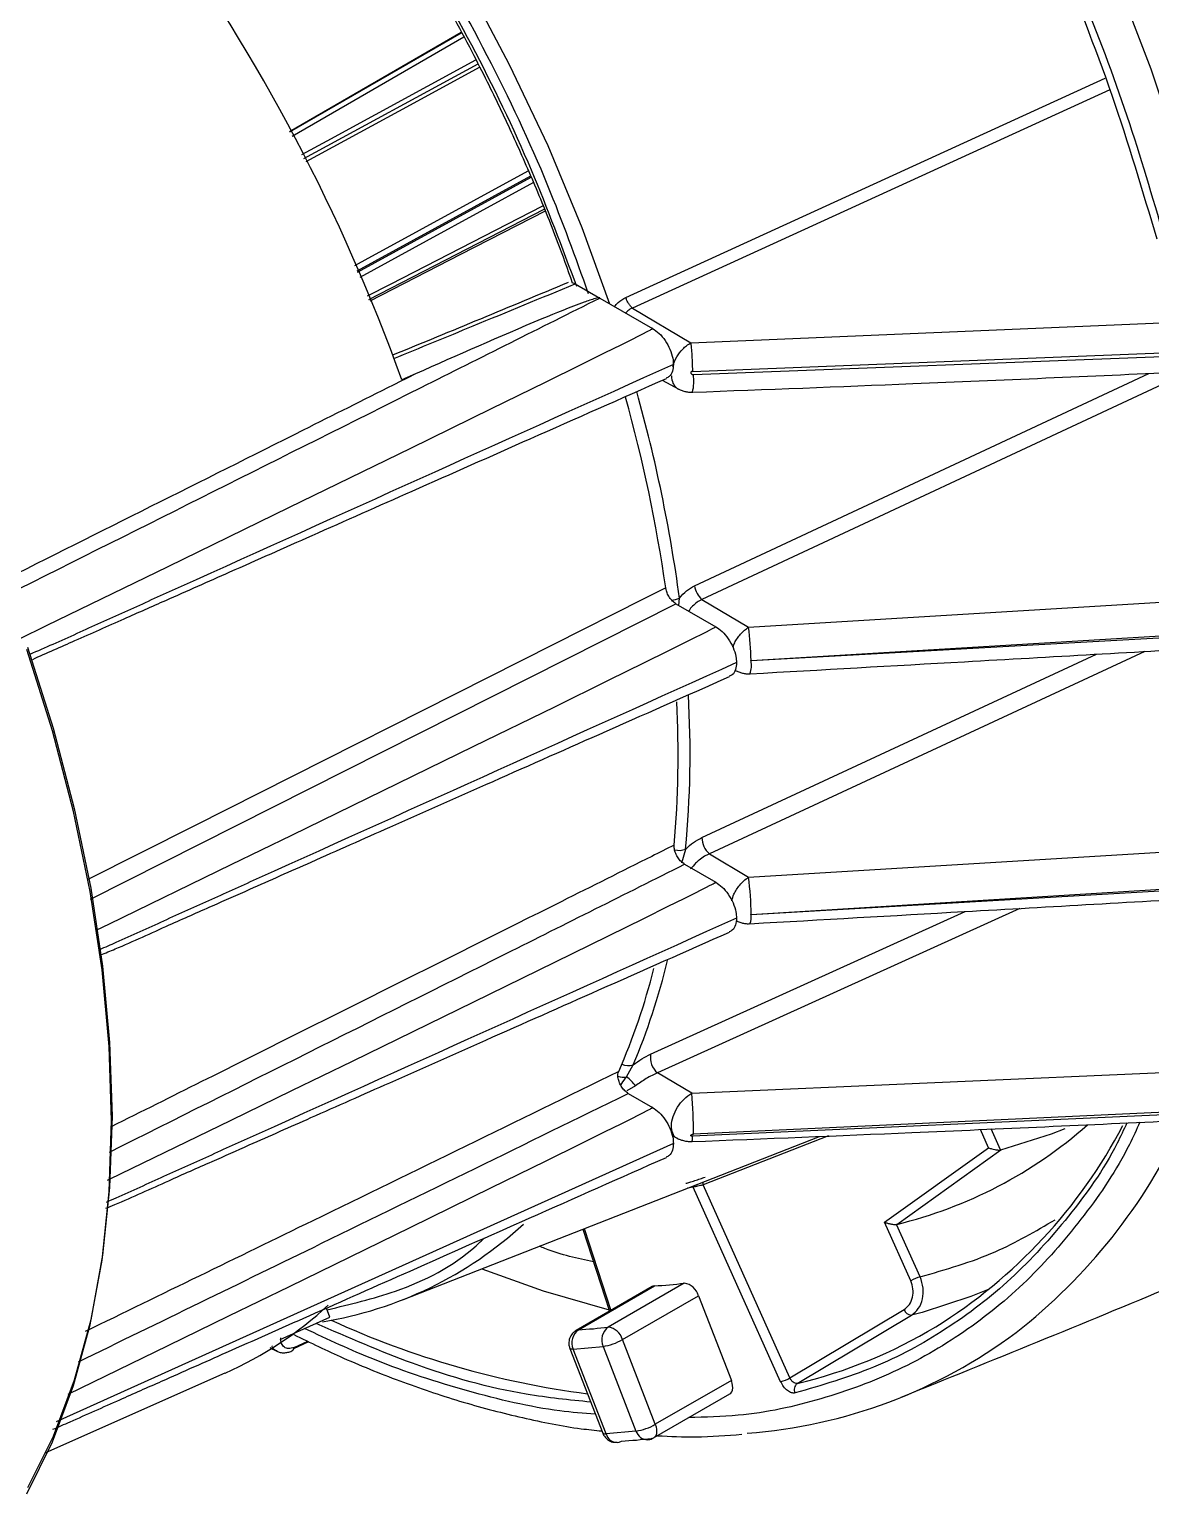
# Model space of a CAD drawing. Extents: x 6 to 134, y 3 to 97.
# Drawn here: x 12.103 to 14.396, y 4.582 to 7.578 of the extents above; entities that cross this region are included whole.
import ezdxf

# ---------------------------------------------------------------- set-up
doc = ezdxf.new("R2010")
doc.units = 0
doc.header["$MEASUREMENT"] = 0
doc.layers.add('OBJECT', color=7, linetype='CONTINUOUS')

msp = doc.modelspace()

# ---------------------------------------------------------------- linework, layer by layer
at = {"layer": 'OBJECT'}
for p, q in [((12.6347, 7.3687), (12.9859, 7.5717)), ((12.6353, 7.3675), (12.9865, 7.5706)), ((12.6642, 7.3131), (13.0203, 7.5071)), ((13.3227, 7.029), (14.303, 7.4776)), ((14.3124, 7.4535), (13.3363, 7.0074)), ((13.128, 7.2772), (12.7727, 7.0831)), ((12.7736, 7.081), (13.1289, 7.2751)), ((12.7971, 7.0251), (13.1558, 7.2097)), ((13.2191, 7.0569), (13.2131, 7.0592)), ((13.2191, 7.0569), (13.2693, 7.0279)), ((13.2693, 7.0279), (13.3775, 6.9655)), ((13.3363, 7.0074), (13.4555, 6.9362)), ((13.4555, 6.9362), (14.4498, 6.9784)), ((13.4555, 6.9362), (13.4556, 6.9361)), ((13.4589, 6.8779), (14.4538, 6.917)), ((13.4609, 6.8714), (14.4556, 6.9096)), ((12.8926, 6.8728), (12.8648, 6.8604)), ((13.3973, 6.8598), (13.4308, 6.8414)), ((13.4632, 6.4392), (14.3923, 6.8737)), ((14.4718, 6.8759), (13.4784, 6.4114)), ((13.4311, 6.3992), (13.4322, 6.4143)), ((13.4784, 6.4114), (13.5736, 6.3545)), ((13.5736, 6.3545), (14.5424, 6.4136)), ((12.2277, 5.7982), (13.4252, 6.4026)), ((13.4252, 6.4026), (13.5066, 6.3556)), ((13.5788, 6.2866), (14.5477, 6.3449)), ((14.5481, 6.34), (13.5789, 6.286)), ((13.4783, 5.9244), (14.2853, 6.2995)), ((14.3841, 6.3051), (13.4936, 5.891)), ((13.5461, 6.2669), (13.5482, 6.2657)), ((13.4374, 5.8724), (13.4451, 5.9007)), ((13.5736, 5.8433), (14.5428, 5.9022)), ((13.4936, 5.891), (13.5736, 5.8433)), ((13.4428, 5.8699), (13.5066, 5.833)), ((14.5477, 5.8222), (13.5788, 5.7664)), ((13.5789, 5.7669), (14.5481, 5.8266)), ((13.3733, 5.4813), (14.0168, 5.7731)), ((14.1283, 5.7795), (13.3875, 5.4432)), ((13.3242, 5.4348), (13.3376, 5.4595)), ((13.4575, 5.4014), (13.3875, 5.4432)), ((13.4575, 5.4014), (14.4514, 5.4455)), ((13.3423, 5.4165), (13.3245, 5.4064)), ((13.3277, 5.4009), (13.3775, 5.3722)), ((14.4556, 5.364), (13.4609, 5.3177)), ((14.4538, 5.3585), (13.4587, 5.3135)), ((12.8677, 4.9795), (13.7187, 5.3133)), ((13.4175, 5.315), (13.431, 5.3077)), ((13.7375, 5.3141), (13.4811, 5.2141)), ((14.0646, 5.2898), (14.0478, 5.3274)), ((14.0892, 5.2854), (14.0699, 5.3284)), ((13.42, 5.2987), (12.1575, 4.7293)), ((13.8518, 5.1376), (14.0646, 5.2898)), ((13.8767, 5.1332), (14.0895, 5.2854)), ((14.0895, 5.2854), (14.0892, 5.2854)), ((13.4594, 5.2116), (13.4606, 5.2093)), ((13.6583, 4.8194), (13.4811, 5.2141)), ((13.4606, 5.2093), (13.4491, 5.2076)), ((13.6393, 4.8115), (13.4606, 5.2093)), ((13.2346, 5.1234), (13.2895, 4.9558)), ((13.2374, 5.1245), (13.2922, 4.9574)), ((13.9055, 5.0179), (13.8518, 5.1376)), ((13.8767, 5.1332), (13.8764, 5.1332)), ((13.9245, 5.0259), (13.8764, 5.1332)), ((13.3767, 5.0062), (13.2211, 4.9164)), ((13.2259, 4.9177), (13.3814, 5.0075)), ((13.442, 5.013), (13.2864, 4.9232)), ((13.3157, 4.8975), (13.4713, 4.9873)), ((13.4713, 4.9873), (13.5385, 4.8141)), ((12.6158, 4.8976), (12.7174, 4.9434)), ((12.7174, 4.9434), (12.7102, 4.9619)), ((13.6583, 4.8194), (13.8918, 4.9591)), ((13.6732, 4.808), (13.9066, 4.9475)), ((13.9285, 4.9532), (13.9066, 4.9475)), ((12.6436, 4.8797), (12.674, 4.8934)), ((12.6441, 4.8816), (12.672, 4.8943)), ((13.2149, 4.8781), (13.2761, 4.8836)), ((13.2761, 4.8836), (13.3433, 4.7104)), ((13.3829, 4.7243), (13.3157, 4.8975)), ((13.2082, 4.8795), (13.2753, 4.7064)), ((13.2821, 4.705), (13.2149, 4.8781)), ((12.1366, 4.667), (12.5033, 4.8293)), ((13.5385, 4.8141), (13.3829, 4.7243)), ((13.3795, 4.6967), (13.5351, 4.7865)), ((13.2756, 4.7064), (13.2773, 4.7022)), ((13.3433, 4.7104), (13.2821, 4.705))]:
    msp.add_line(p, q, dxfattribs=at)
at = {"layer": 'OBJECT', "flags": 128}
for points in [[(12.6534, 9.8146), (12.7976, 9.7146), (12.9405, 9.6041), (13.0813, 9.4835), (13.2196, 9.3535), (13.3545, 9.2146), (13.4855, 9.0675), (13.612, 8.9128), (13.7334, 8.7514), (13.8491, 8.5839), (13.9587, 8.4111), (14.0615, 8.2338), (14.1571, 8.0528), (14.245, 7.8691), (14.3249, 7.6834), (14.3964, 7.4965), (14.4592, 7.3095), (14.5129, 7.1231)], [(11.9602, 8.8448), (12.0898, 8.7503), (12.2176, 8.6451), (12.3429, 8.5297), (12.4648, 8.4048), (12.5825, 8.2714), (12.6954, 8.1301), (12.8027, 7.982), (12.9037, 7.8279), (12.9978, 7.6688), (13.0843, 7.5058), (13.1629, 7.3398), (13.2328, 7.172), (13.2894, 7.0163)], [(12.9916, 7.5612), (12.7793, 7.4384), (12.6403, 7.358)], [(12.6599, 7.3212), (12.7119, 7.3495), (13.0161, 7.5152)], [(13.0239, 7.5), (12.858, 7.4096), (12.668, 7.3061)], [(12.7681, 7.0942), (12.7897, 7.106), (13.1231, 7.2882)], [(13.1338, 7.2641), (12.9141, 7.144), (12.7783, 7.0698)], [(12.7942, 7.0321), (12.8412, 7.0563), (13.153, 7.2167)], [(13.1574, 7.2058), (12.9846, 7.1168), (12.7988, 7.0212)], [(12.0822, 6.331), (12.1378, 6.358), (12.3864, 6.4788), (12.5106, 6.5393), (12.6347, 6.5998), (12.8828, 6.7209), (13.0481, 6.8018), (13.1582, 6.8559), (13.2316, 6.892), (13.2805, 6.9162), (13.313, 6.9324), (13.3347, 6.9432), (13.3491, 6.9505), (13.3587, 6.9553), (13.3651, 6.9586), (13.3693, 6.9608), (13.3721, 6.9623), (13.374, 6.9633), (13.3752, 6.964), (13.376, 6.9644), (13.3766, 6.9647), (13.3769, 6.965), (13.3772, 6.9651), (13.3773, 6.9652), (13.3774, 6.9653), (13.3775, 6.9653), (13.3775, 6.9654), (13.3775, 6.9654), (13.3775, 6.9654), (13.3776, 6.9654), (13.3776, 6.9654), (13.3775, 6.9654), (13.3775, 6.9655), (13.3775, 6.9655)], [(13.4043, 6.4349), (13.3584, 6.4117), (13.1748, 6.3191), (12.4406, 5.9486), (12.2206, 5.8376)], [(12.2391, 5.7347), (12.2669, 5.7482), (12.5154, 5.869), (12.6396, 5.9295), (12.7638, 5.99), (13.0119, 6.1111), (13.1771, 6.192), (13.2872, 6.246), (13.3606, 6.2822), (13.4095, 6.3064), (13.442, 6.3226), (13.4637, 6.3334), (13.4781, 6.3407), (13.4877, 6.3455), (13.4941, 6.3488), (13.4983, 6.351), (13.5012, 6.3525), (13.503, 6.3535), (13.5042, 6.3542), (13.5051, 6.3546), (13.5056, 6.3549), (13.506, 6.3551), (13.5062, 6.3553), (13.5063, 6.3554), (13.5064, 6.3555), (13.5065, 6.3555), (13.5065, 6.3555), (13.5065, 6.3556), (13.5066, 6.3556), (13.5066, 6.3556), (13.5066, 6.3556), (13.5066, 6.3556), (13.5066, 6.3556), (13.5066, 6.3556)], [(12.0976, 4.5824), (12.1499, 4.6883), (12.1931, 4.8037), (12.227, 4.9279), (12.2513, 5.0602), (12.266, 5.1997), (12.2709, 5.3457), (12.266, 5.4974), (12.2513, 5.6539), (12.227, 5.8142), (12.1931, 5.9775), (12.1499, 6.1428), (12.0976, 6.3092)], [(12.0992, 6.3138), (12.1513, 6.1481), (12.1943, 5.9835), (12.2281, 5.8209), (12.2523, 5.6612), (12.2669, 5.5054), (12.2718, 5.3543), (12.2669, 5.2089), (12.2523, 5.07), (12.2281, 4.9383), (12.1943, 4.8146), (12.1513, 4.6997), (12.0992, 4.5942)], [(12.2628, 5.2237), (12.2669, 5.2256), (12.5154, 5.3464), (12.6396, 5.4069), (12.7638, 5.4674), (13.0119, 5.5885), (13.1771, 5.6694), (13.2872, 5.7235), (13.3606, 5.7596), (13.4095, 5.7838), (13.442, 5.8), (13.4637, 5.8108), (13.4781, 5.8181), (13.4877, 5.8229), (13.4941, 5.8262), (13.4983, 5.8284), (13.5012, 5.8299), (13.503, 5.8309), (13.5042, 5.8316), (13.5051, 5.832), (13.5056, 5.8323), (13.506, 5.8326), (13.5062, 5.8327), (13.5063, 5.8328), (13.5064, 5.8329), (13.5065, 5.8329), (13.5065, 5.833), (13.5065, 5.833), (13.5066, 5.833), (13.5066, 5.833), (13.5066, 5.833), (13.5066, 5.833), (13.5066, 5.833), (13.5066, 5.833)], [(12.182, 4.7862), (12.3864, 4.8856), (12.5106, 4.946), (12.6347, 5.0065), (12.8828, 5.1276), (13.0481, 5.2085), (13.1582, 5.2626), (13.2316, 5.2988), (13.2805, 5.3229), (13.313, 5.3391), (13.3347, 5.3499), (13.3491, 5.3572), (13.3587, 5.3621), (13.3651, 5.3654), (13.3693, 5.3676), (13.3721, 5.369), (13.374, 5.37), (13.3752, 5.3707), (13.376, 5.3712), (13.3766, 5.3715), (13.3769, 5.3717), (13.3772, 5.3718), (13.3773, 5.3719), (13.3774, 5.372), (13.3775, 5.3721), (13.3775, 5.3721), (13.3775, 5.3721), (13.3775, 5.3722), (13.3776, 5.3722), (13.3776, 5.3722), (13.3775, 5.3722), (13.3775, 5.3722), (13.3775, 5.3722)], [(14.0895, 5.2854), (14.1935, 5.3182), (14.2213, 5.3293)], [(13.0282, 5.0425), (13.1536, 4.997), (13.2886, 4.9587)], [(13.3814, 5.0075), (13.378, 5.0068), (13.3767, 5.0062)], [(14.0658, 5.0008), (14.028, 4.9855), (13.9285, 4.9532)], [(13.2211, 4.9163), (13.2224, 4.917), (13.2259, 4.9177)], [(13.2149, 4.8781), (13.2117, 4.878), (13.2095, 4.8784), (13.2083, 4.8793), (13.2082, 4.8795)], [(13.5351, 4.7865), (13.5371, 4.788), (13.5392, 4.7909), (13.5406, 4.7945), (13.5413, 4.7988), (13.5411, 4.8037), (13.5402, 4.8088), (13.5385, 4.8141)], [(13.2753, 4.7064), (13.2755, 4.7061), (13.2767, 4.7053), (13.2789, 4.7049), (13.2821, 4.705)], [(13.3829, 4.7243), (13.3846, 4.719), (13.3856, 4.7139), (13.3857, 4.709), (13.3851, 4.7047), (13.3837, 4.7011), (13.3815, 4.6982), (13.3796, 4.6967)], [(13.3051, 4.6873), (13.3093, 4.688), (13.3136, 4.6898)], [(13.3755, 4.6954), (13.3711, 4.6935), (13.368, 4.6929)]]:
    msp.add_lwpolyline(points, dxfattribs=at)
at = {"layer": 'OBJECT'}
for centre, radius, start, end in [((9.2288, 5.5516), 3.8643, 19.7974, 35.8036), ((13.3611, 6.8583), 0.1006, 346.9434, 7.4828), ((10.3886, 6.0048), 3.0711, 7.6624, 15.7104), ((10.3573, 5.996), 3.0784, 8.1962, 15.622), ((13.4125, 6.4577), 0.0477, 274.5342, 294.3641), ((13.5075, 6.4452), 0.0447, 187.7082, 229.289), ((13.0609, 6.2807), 0.5179, 0.6569, 8.1951), ((13.5261, 6.2772), 0.0535, 340.4974, 9.4028), ((11.3226, 6.0921), 2.107, 355.0136, 2.9964), ((11.3105, 6.0967), 2.1435, 354.7534, 3.1911), ((13.4317, 5.9342), 0.036, 254.9715, 291.745), ((13.5219, 5.9242), 0.0436, 179.7205, 229.5398), ((13.058, 5.7694), 0.5208, 359.7272, 8.1512), ((13.5462, 5.7613), 0.033, 336.6609, 8.9176), ((12.1221, 5.9767), 1.321, 336.9514, 346.7015), ((12.1258, 5.9666), 1.2918, 336.2349, 346.0992), ((13.4137, 5.4746), 0.0409, 170.6282, 230.2112), ((13.3279, 5.4866), 0.0288, 242.4076, 289.6083), ((13.3184, 5.4766), 0.0422, 253.692, 277.9073), ((13.2763, 5.3693), 0.0812, 35.6028, 53.8201), ((12.7007, 5.3293), 0.7602, 359.1328, 5.4432), ((13.6588, 6.0265), 0.9195, 283.7029, 311.3754), ((13.3942, 5.8304), 1.0668, 301.8072, 332.3733), ((13.398, 5.837), 1.1739, 308.0178, 335.0355), ((13.5034, 5.2216), 0.0236, 184.8929, 198.7529), ((12.5747, 5.7196), 0.7958, 279.203, 312.6131), ((13.3167, 6.0723), 1.0668, 273.4767, 276.7423), ((13.4373, 4.9781), 0.0352, 15.1918, 82.4242), ((13.9474, 4.9447), 0.0843, 105.7229, 119.7678), ((12.1939, 5.5271), 0.7634, 293.9099, 312.9516), ((13.9077, 4.9641), 0.0166, 197.553, 266.2133), ((13.4831, 6.6076), 1.8364, 245.4481, 262.5229), ((13.2452, 4.8911), 0.0329, 125.947, 203.1429), ((13.1612, 5.9825), 1.0668, 273.4767, 276.7423), ((13.3054, 4.8971), 0.0322, 126.0936, 204.8036), ((13.2818, 4.8883), 0.0352, 15.1918, 82.4242), ((13.4916, 5.7542), 1.0512, 274.3398, 306.7761), ((13.4451, 5.7698), 0.9885, 283.3453, 301.1539), ((13.2587, 4.9968), 0.1145, 278.7779, 299.8905), ((12.6355, 4.8819), 0.00858, 298.2056, 358.0436), ((13.6164, 4.8926), 0.0843, 285.7229, 299.7678), ((13.6826, 4.7957), 0.0155, 127.3347, 207.8955), ((13.3051, 4.711), 0.0237, 194.7406, 270.1265), ((13.3259, 4.8236), 0.1145, 278.7779, 299.8905), ((13.3673, 4.718), 0.0251, 197.5404, 271.4649), ((13.2406, 5.855), 1.1674, 273.5848, 276.6342)]:
    msp.add_arc(centre, radius, start, end, dxfattribs=at)
for points, knots in [([(12.6179, 9.7429), (12.6816, 9.6992), (12.8099, 9.611), (13.0006, 9.4533), (13.1901, 9.2762), (13.3756, 9.0791), (13.5545, 8.8643), (13.7238, 8.635), (13.8811, 8.3942), (14.0245, 8.1449), (14.1519, 7.8915), (14.262, 7.6375), (14.3556, 7.3857), (14.4038, 7.2199), (14.4278, 7.1376)], [0, 0, 0, 0, 0.080321, 0.16194, 0.244772, 0.329378, 0.414487, 0.5, 0.585518, 0.670628, 0.755228, 0.838065, 0.919682, 1, 1, 1, 1]), ([(13.5435, 8.8496), (13.6073, 8.765), (13.7354, 8.5951), (13.9092, 8.3203), (14.0669, 8.0342), (14.2041, 7.7403), (14.321, 7.4437), (14.3793, 7.2471), (14.4084, 7.1492)], [0, 0, 0, 0, 0.165461, 0.332207, 0.5, 0.667784, 0.834534, 1, 1, 1, 1]), ([(12.695, 8.035), (12.7025, 8.0249), (12.7321, 7.9855), (12.7782, 7.9182), (12.8481, 7.812), (12.9251, 7.6852), (12.9922, 7.5628), (13.0461, 7.4567), (13.0895, 7.3659), (13.1375, 7.257), (13.1793, 7.1542), (13.2031, 7.0874), (13.2131, 7.0592)], [0, 0, 0, 0, 0.034247, 0.134113, 0.219858, 0.376698, 0.532054, 0.594066, 0.696975, 0.803439, 0.917276, 1, 1, 1, 1]), ([(12.7016, 8.036), (12.7026, 8.0348), (12.7616, 7.9599), (12.8661, 7.796), (13.0095, 7.5481), (13.1301, 7.2978), (13.192, 7.1315), (13.2217, 7.0519)], [0, 0, 0, 0, 0.004156, 0.259371, 0.51457, 0.767762, 1, 1, 1, 1]), ([(13.2466, 7.0365), (13.22, 7.1103), (13.1609, 7.2742), (13.0417, 7.5268), (12.8936, 7.7873), (12.7818, 7.9642), (12.7165, 8.0469), (12.7127, 8.0518)], [0, 0, 0, 0, 0.208789, 0.46337, 0.72235, 0.983587, 1, 1, 1, 1]), ([(13.2045, 7.0595), (13.0851, 7.0097), (12.9656, 6.96), (12.8452, 6.9108), (12.8451, 6.9107)], [0, 0, 0, 0, 0.998817, 1, 1, 1, 1]), ([(12.8479, 6.904), (12.9021, 6.9263), (13.0259, 6.9772), (13.1496, 7.0283), (13.2191, 7.0569)], [0, 0, 0, 0, 0.438, 1, 1, 1, 1]), ([(12.056, 6.4203), (12.3388, 6.5619), (12.7432, 6.7644), (13.1476, 6.967), (13.2693, 7.0279)], [0, 0, 0, 0, 0.699038, 1, 1, 1, 1]), ([(13.2693, 7.0279), (13.2692, 7.028), (13.2689, 7.0281), (13.2679, 7.0282), (13.2649, 7.028), (13.2543, 7.0253), (13.215, 7.0116), (13.0912, 6.9609), (12.9781, 6.9107), (12.8926, 6.8728)], [0, 0, 0, 0, 0.000975, 0.002308, 0.005826, 0.020094, 0.076658, 0.30233, 1, 1, 1, 1]), ([(13.2998, 7.0103), (13.302, 7.0132), (13.3084, 7.0215), (13.317, 7.0261), (13.3227, 7.029)], [0, 0, 0, 0, 0.347389, 1, 1, 1, 1]), ([(13.3363, 7.0074), (13.3349, 7.0086), (13.3321, 7.0111), (13.3282, 7.0165), (13.3248, 7.0226), (13.3234, 7.0269), (13.3227, 7.029)], [0, 0, 0, 0, 0.245158, 0.499985, 0.75482, 1, 1, 1, 1]), ([(13.3363, 7.0074), (13.3328, 7.0058), (13.3276, 7.0033), (13.3237, 6.9988), (13.3224, 6.9973)], [0, 0, 0, 0, 0.671208, 1, 1, 1, 1]), ([(13.3775, 6.9655), (13.3819, 6.9625), (13.3911, 6.9562), (13.4037, 6.9411), (13.4135, 6.9232), (13.4191, 6.906), (13.4197, 6.8961), (13.42, 6.892)], [0, 0, 0, 0, 0.19834, 0.412972, 0.627088, 0.843128, 1, 1, 1, 1]), ([(13.4186, 6.888), (13.421, 6.8946), (13.4258, 6.9074), (13.4369, 6.9216), (13.447, 6.9309), (13.4527, 6.9344), (13.4556, 6.9361)], [0, 0, 0, 0, 0.332359, 0.644412, 0.816928, 1, 1, 1, 1]), ([(13.4556, 6.9361), (13.456, 6.9317), (13.4568, 6.9233), (13.4578, 6.9065), (13.4585, 6.891), (13.4588, 6.8819), (13.4589, 6.8779)], [0, 0, 0, 0, 0.2951, 0.569758, 0.806962, 1, 1, 1, 1]), ([(13.42, 6.892), (13.0945, 6.7452), (12.7364, 6.5838), (12.346, 6.4075), (12.2482, 6.3636), (12.168, 6.3269), (12.1193, 6.3057), (12.1035, 6.2988)], [0, 0, 0, 0, 0.741941, 0.816136, 0.89033, 0.964524, 1, 1, 1, 1]), ([(13.42, 6.892), (13.4195, 6.8872), (13.4187, 6.8771), (13.4132, 6.8674), (13.4074, 6.8651), (13.4052, 6.8642)], [0, 0, 0, 0, 0.367746, 0.7657, 1, 1, 1, 1]), ([(12.8926, 6.8728), (12.8773, 6.8651), (12.8006, 6.8267), (12.516, 6.684), (12.2467, 6.5491), (12.0389, 6.4449)], [0, 0, 0, 0, 0.053919, 0.269597, 1, 1, 1, 1]), ([(12.1095, 6.2889), (12.1383, 6.3017), (12.2008, 6.3293), (12.2915, 6.3696), (12.3972, 6.4164), (12.5252, 6.4732), (12.6932, 6.5477), (12.898, 6.6385), (13.1396, 6.7456), (13.3129, 6.8224), (13.4056, 6.8635)], [0, 0, 0, 0, 0.066572, 0.144358, 0.20981, 0.311001, 0.440621, 0.598665, 0.785127, 1, 1, 1, 1]), ([(13.4158, 6.8689), (13.4165, 6.8634), (13.4175, 6.8548), (13.4224, 6.8477), (13.4256, 6.8447), (13.4275, 6.8433), (13.4285, 6.8427), (13.4289, 6.8425), (13.4291, 6.8424)], [0, 0, 0, 0, 0.464823, 0.730668, 0.871909, 0.944591, 0.981445, 1, 1, 1, 1]), ([(13.4589, 6.8779), (13.4583, 6.8778), (13.4575, 6.8777), (13.4566, 6.8772), (13.4561, 6.8768), (13.4557, 6.8761), (13.4555, 6.8754), (13.4555, 6.8747), (13.4558, 6.8738), (13.4566, 6.8728), (13.4579, 6.872), (13.4593, 6.8714), (13.4603, 6.8714), (13.4609, 6.8714)], [0, 0, 0, 0, 0.135755, 0.19461, 0.25085, 0.311579, 0.375121, 0.438063, 0.500884, 0.619797, 0.750916, 0.873674, 1, 1, 1, 1]), ([(13.4594, 6.8352), (13.6094, 6.8409), (13.941, 6.8536), (14.2723, 6.8683), (14.4537, 6.8764)], [0, 0, 0, 0, 0.452475, 1, 1, 1, 1]), ([(13.4289, 6.8425), (13.4312, 6.8413), (13.4356, 6.8391), (13.4432, 6.8369), (13.4512, 6.8353), (13.4566, 6.8352), (13.4594, 6.8352)], [0, 0, 0, 0, 0.247426, 0.487122, 0.732377, 1, 1, 1, 1]), ([(13.4252, 6.4026), (13.4228, 6.4043), (13.418, 6.4076), (13.4116, 6.4155), (13.4068, 6.4245), (13.4048, 6.4312), (13.4043, 6.4345), (13.4043, 6.4349)], [0, 0, 0, 0, 0.242889, 0.485801, 0.728123, 0.969552, 1, 1, 1, 1]), ([(13.4322, 6.4143), (13.4369, 6.4195), (13.4464, 6.43), (13.4576, 6.4362), (13.4632, 6.4392)], [0, 0, 0, 0, 0.500345, 1, 1, 1, 1]), ([(13.4784, 6.4114), (13.4749, 6.4096), (13.4681, 6.4063), (13.4592, 6.3981), (13.4536, 6.3916), (13.4516, 6.3877), (13.4514, 6.3874)], [0, 0, 0, 0, 0.332811, 0.655679, 0.978922, 1, 1, 1, 1]), ([(13.5066, 6.3556), (13.511, 6.3526), (13.5201, 6.3464), (13.5327, 6.3313), (13.5426, 6.3134), (13.5481, 6.2962), (13.5487, 6.2863), (13.549, 6.2821)], [0, 0, 0, 0, 0.19834, 0.412972, 0.627088, 0.843128, 1, 1, 1, 1]), ([(13.5418, 6.3135), (13.5429, 6.3167), (13.545, 6.3231), (13.5507, 6.3323), (13.5573, 6.341), (13.5651, 6.3489), (13.5707, 6.3526), (13.5736, 6.3545)], [0, 0, 0, 0, 0.186085, 0.375327, 0.574064, 0.78229, 1, 1, 1, 1]), ([(13.5765, 6.2594), (13.7227, 6.2676), (14.0458, 6.2858), (14.3689, 6.3042), (14.5457, 6.3143)], [0, 0, 0, 0, 0.452472, 1, 1, 1, 1]), ([(13.549, 6.2821), (13.2235, 6.1354), (12.8654, 5.974), (12.475, 5.7977), (12.3772, 5.7538), (12.3015, 5.7191), (12.2574, 5.6999), (12.2463, 5.695)], [0, 0, 0, 0, 0.749679, 0.824647, 0.899615, 0.974582, 1, 1, 1, 1]), ([(13.549, 6.2821), (13.5486, 6.2773), (13.5477, 6.2673), (13.5422, 6.2576), (13.5364, 6.2553), (13.5343, 6.2544)], [0, 0, 0, 0, 0.367746, 0.7656997, 1, 1, 1, 1]), ([(13.5484, 6.2656), (13.5508, 6.2645), (13.5553, 6.2623), (13.5629, 6.2603), (13.5704, 6.2591), (13.5747, 6.2595), (13.577, 6.2596)], [0, 0, 0, 0, 0.25514, 0.495451, 0.73852, 1, 1, 1, 1]), ([(13.5789, 6.286), (13.5788, 6.286), (13.5787, 6.286), (13.5786, 6.286), (13.5785, 6.2861), (13.5784, 6.2862), (13.5784, 6.2862), (13.5784, 6.2863), (13.5784, 6.2864), (13.5784, 6.2865), (13.5785, 6.2865), (13.5785, 6.2866), (13.5786, 6.2866), (13.5787, 6.2866), (13.5788, 6.2866)], [0, 0, 0, 0, 0.148715, 0.270423, 0.325985, 0.381078, 0.499318, 0.560288, 0.614892, 0.666468, 0.718939, 0.776042, 0.840716, 1, 1, 1, 1]), ([(12.2482, 5.6844), (12.2582, 5.6884), (12.3063, 5.7079), (12.3811, 5.7426), (12.4731, 5.783), (12.5699, 5.826), (12.6909, 5.8796), (12.852, 5.9511), (13.0483, 6.0381), (13.2797, 6.1407), (13.4458, 6.2143), (13.5346, 6.2537)], [0, 0, 0, 0, 0.022749, 0.108523, 0.177258, 0.23648, 0.334328, 0.459609, 0.612318, 0.792451, 1, 1, 1, 1]), ([(13.8857, 4.7797), (14.0719, 4.8551), (14.4597, 5.0122), (15.0444, 5.2655), (15.6407, 5.5364), (16.2186, 5.8113), (16.595, 6.0016), (16.776, 6.0931)], [0, 0, 0, 0, 0.1902423, 0.3962075, 0.6023972, 0.8087754, 1, 1, 1, 1]), ([(13.4216, 5.9089), (13.4063, 5.9013), (13.3296, 5.8629), (13.0073, 5.7016), (12.6389, 5.5173), (12.3318, 5.3637), (12.2703, 5.333)], [0, 0, 0, 0, 0.0399939, 0.1999693, 0.8398712, 1, 1, 1, 1]), ([(13.4428, 5.8699), (13.4404, 5.8715), (13.4356, 5.8748), (13.4292, 5.8828), (13.4244, 5.8918), (13.4216, 5.901), (13.4216, 5.9064), (13.4216, 5.9089)], [0, 0, 0, 0, 0.203185, 0.40639, 0.609063, 0.81092, 1, 1, 1, 1]), ([(13.4451, 5.9007), (13.4504, 5.9056), (13.461, 5.9153), (13.4725, 5.9214), (13.4783, 5.9244)], [0, 0, 0, 0, 0.5004653, 1, 1, 1, 1]), ([(13.4936, 5.891), (13.4903, 5.8895), (13.4832, 5.8862), (13.4737, 5.8794), (13.4638, 5.8707), (13.4585, 5.8642), (13.4552, 5.8601)], [0, 0, 0, 0, 0.233723, 0.500423, 0.692515, 1, 1, 1, 1]), ([(12.2668, 5.2812), (12.5371, 5.4164), (12.9291, 5.6126), (13.3211, 5.8089), (13.4428, 5.8699)], [0, 0, 0, 0, 0.68941, 1, 1, 1, 1]), ([(13.5394, 5.7953), (13.5406, 5.7997), (13.5429, 5.8074), (13.5489, 5.8183), (13.5557, 5.8278), (13.5641, 5.8368), (13.5704, 5.8411), (13.5736, 5.8433)], [0, 0, 0, 0, 0.226774, 0.39664, 0.582145, 0.783271, 1, 1, 1, 1]), ([(13.5066, 5.833), (13.511, 5.83), (13.5201, 5.8238), (13.5327, 5.8087), (13.5426, 5.7908), (13.5481, 5.7736), (13.5487, 5.7637), (13.549, 5.7596)], [0, 0, 0, 0, 0.19834, 0.412972, 0.627088, 0.843128, 1, 1, 1, 1]), ([(13.5765, 5.7482), (13.7227, 5.7565), (14.0456, 5.7747), (14.3686, 5.7932), (14.5454, 5.8033)], [0, 0, 0, 0, 0.452489, 1, 1, 1, 1]), ([(13.549, 5.7596), (13.2235, 5.6128), (12.8654, 5.4514), (12.475, 5.2751), (12.3772, 5.2312), (12.306, 5.1985), (12.2664, 5.1812), (12.2597, 5.1783)], [0, 0, 0, 0, 0.757446, 0.833191, 0.908936, 0.98468, 1, 1, 1, 1]), ([(13.549, 5.7596), (13.5486, 5.7547), (13.5477, 5.7447), (13.5422, 5.735), (13.5364, 5.7327), (13.5343, 5.7318)], [0, 0, 0, 0, 0.367746, 0.7657, 1, 1, 1, 1]), ([(13.5481, 5.7546), (13.5507, 5.7533), (13.5554, 5.7511), (13.5633, 5.749), (13.5708, 5.748), (13.5748, 5.7482), (13.5768, 5.7483)], [0, 0, 0, 0, 0.282376, 0.530467, 0.762841, 1, 1, 1, 1]), ([(13.5788, 5.7664), (13.5787, 5.7664), (13.5786, 5.7664), (13.5785, 5.7664), (13.5785, 5.7664), (13.5784, 5.7665), (13.5784, 5.7665), (13.5784, 5.7666), (13.5784, 5.7667), (13.5784, 5.7667), (13.5785, 5.7668), (13.5786, 5.7669), (13.5787, 5.7669), (13.5788, 5.7669), (13.5789, 5.7669)], [0, 0, 0, 0, 0.156286, 0.220237, 0.277102, 0.329714, 0.381607, 0.436455, 0.4974, 0.615046, 0.669825, 0.725307, 0.848112, 1, 1, 1, 1]), ([(12.2589, 5.1662), (12.2651, 5.1686), (12.3092, 5.1865), (12.3801, 5.2197), (12.4723, 5.26), (12.5691, 5.3031), (12.6903, 5.3567), (12.8514, 5.4282), (13.0479, 5.5153), (13.2795, 5.618), (13.4457, 5.6917), (13.5346, 5.7311)], [0, 0, 0, 0, 0.0139792, 0.1005228, 0.1698754, 0.2296282, 0.3283531, 0.4547573, 0.6088369, 0.7905867, 1, 1, 1, 1]), ([(13.3376, 5.4595), (13.3436, 5.4638), (13.3555, 5.4724), (13.3674, 5.4783), (13.3733, 5.4813)], [0, 0, 0, 0, 0.500684, 1, 1, 1, 1]), ([(13.308, 5.446), (13.0996, 5.3442), (12.7361, 5.1667), (12.3722, 4.9896), (12.2169, 4.9141)], [0, 0, 0, 0, 0.573494, 1, 1, 1, 1]), ([(13.3277, 5.4009), (13.3253, 5.4026), (13.3205, 5.4059), (13.3141, 5.4139), (13.3093, 5.4229), (13.3066, 5.4322), (13.3061, 5.4403), (13.3074, 5.4443), (13.308, 5.446)], [0, 0, 0, 0, 0.173469, 0.346958, 0.519882, 0.691915, 0.863313, 1, 1, 1, 1]), ([(13.3121, 5.4183), (13.3149, 5.4226), (13.3181, 5.4277), (13.3235, 5.434), (13.3242, 5.4348)], [0, 0, 0, 0, 0.867175, 1, 1, 1, 1]), ([(13.3875, 5.4432), (13.3838, 5.4416), (13.3762, 5.4382), (13.3602, 5.4294), (13.3494, 5.4217), (13.3423, 5.4165)], [0, 0, 0, 0, 0.241709, 0.501167, 1, 1, 1, 1]), ([(12.2029, 4.8521), (12.3688, 4.9329), (12.744, 5.1156), (13.1187, 5.2988), (13.3277, 5.4009)], [0, 0, 0, 0, 0.442117, 1, 1, 1, 1]), ([(13.4279, 5.3097), (13.4276, 5.3097), (13.4229, 5.3107), (13.4178, 5.3193), (13.4147, 5.3346), (13.4184, 5.354), (13.4278, 5.3734), (13.4415, 5.3907), (13.4522, 5.3978), (13.4575, 5.4014)], [0, 0, 0, 0, 0.010388, 0.175107, 0.341095, 0.508362, 0.670749, 0.835424, 1, 1, 1, 1]), ([(13.3775, 5.3722), (13.3819, 5.3692), (13.3911, 5.3629), (13.4037, 5.3478), (13.4135, 5.33), (13.4191, 5.3127), (13.4197, 5.3029), (13.42, 5.2987)], [0, 0, 0, 0, 0.1983398, 0.4129718, 0.6270882, 0.8431282, 1, 1, 1, 1]), ([(14.3739, 5.3421), (14.367, 5.3268), (14.3351, 5.2567), (14.2614, 5.1492), (14.1521, 5.0213), (14.0244, 4.9154), (13.8812, 4.8313), (13.7235, 4.7731), (13.5797, 4.7411), (13.4853, 4.7389), (13.4513, 4.7381)], [0, 0, 0, 0, 0.039439, 0.181109, 0.324884, 0.471738, 0.619467, 0.767895, 0.916333, 1, 1, 1, 1]), ([(13.4574, 5.3026), (13.6075, 5.3086), (13.9392, 5.3219), (14.2707, 5.3372), (14.4521, 5.3456)], [0, 0, 0, 0, 0.452528, 1, 1, 1, 1]), ([(14.3475, 5.3409), (14.3409, 5.3268), (14.3078, 5.2555), (14.2296, 5.1471), (14.1134, 5.0185), (13.9792, 4.9157), (13.832, 4.8358), (13.7232, 4.8042), (13.6689, 4.7884)], [0, 0, 0, 0, 0.046962, 0.237421, 0.428832, 0.620232, 0.810697, 1, 1, 1, 1]), ([(13.4276, 5.3095), (13.4304, 5.3082), (13.4356, 5.3057), (13.4442, 5.3037), (13.4521, 5.3026), (13.4561, 5.3026), (13.458, 5.3026)], [0, 0, 0, 0, 0.313171, 0.569484, 0.789466, 1, 1, 1, 1]), ([(13.4587, 5.3135), (13.4582, 5.3135), (13.4574, 5.3135), (13.4565, 5.3138), (13.456, 5.3141), (13.4556, 5.3144), (13.4554, 5.3149), (13.4555, 5.3153), (13.4559, 5.3159), (13.4566, 5.3166), (13.4579, 5.3172), (13.4593, 5.3176), (13.4603, 5.3177), (13.4609, 5.3177)], [0, 0, 0, 0, 0.133108, 0.191582, 0.24826, 0.311447, 0.370773, 0.432307, 0.501538, 0.620741, 0.752075, 0.875584, 1, 1, 1, 1]), ([(13.4587, 5.3135), (13.4586, 5.3107), (13.4583, 5.305), (13.4578, 5.3019), (13.4574, 5.3027), (13.4574, 5.3028)], [0, 0, 0, 0, 0.46523, 0.954039, 1, 1, 1, 1]), ([(13.42, 5.2987), (13.4195, 5.2939), (13.4187, 5.2839), (13.4132, 5.2742), (13.4074, 5.2718), (13.4052, 5.271)], [0, 0, 0, 0, 0.367746, 0.7657, 1, 1, 1, 1]), ([(14.0646, 5.2898), (14.0668, 5.2891), (14.0707, 5.2877), (14.0764, 5.2863), (14.0809, 5.2856), (14.0843, 5.2852), (14.0872, 5.2851), (14.0886, 5.2853), (14.0892, 5.2854)], [0, 0, 0, 0, 0.272375, 0.49946, 0.642332, 0.771714, 0.889927, 1, 1, 1, 1]), ([(12.151, 4.7141), (12.1626, 4.7192), (12.2083, 4.7393), (12.2822, 4.7722), (12.3888, 4.8194), (12.5179, 4.8767), (12.6873, 4.9518), (12.8938, 5.0434), (13.1374, 5.1513), (13.3121, 5.2288), (13.4056, 5.2703)], [0, 0, 0, 0, 0.027728, 0.108756, 0.176926, 0.282314, 0.417321, 0.581942, 0.776171, 1, 1, 1, 1]), ([(13.4453, 5.2174), (13.4479, 5.218), (13.453, 5.2193), (13.4638, 5.2226), (13.475, 5.2264), (13.4815, 5.2289), (13.4847, 5.2301)], [0, 0, 0, 0, 0.2499714, 0.4997822, 0.7491434, 1, 1, 1, 1]), ([(13.4811, 5.2141), (13.4801, 5.2138), (13.4783, 5.2134), (13.4746, 5.2125), (13.4708, 5.2117), (13.4673, 5.2108), (13.4638, 5.21), (13.4619, 5.2096), (13.4606, 5.2093)], [0, 0, 0, 0, 0.149129, 0.282362, 0.500459, 0.630622, 0.757335, 1, 1, 1, 1]), ([(13.8518, 5.1376), (13.8537, 5.1369), (13.8576, 5.1356), (13.8634, 5.1342), (13.8681, 5.1334), (13.8715, 5.133), (13.8743, 5.1329), (13.8757, 5.1331), (13.8764, 5.1332)], [0, 0, 0, 0, 0.249929, 0.499461, 0.642323, 0.771702, 0.889917, 1, 1, 1, 1]), ([(13.9245, 5.0259), (13.9769, 5.0409), (14.0747, 5.069), (14.1608, 5.1194), (14.2008, 5.1428)], [0, 0, 0, 0, 0.535486, 1, 1, 1, 1]), ([(12.7115, 4.9586), (12.7588, 4.9699), (12.8692, 4.9962), (12.9757, 5.0501), (13.0277, 5.0999), (13.0332, 5.1052)], [0, 0, 0, 0, 0.401281, 0.936297, 1, 1, 1, 1]), ([(13.2564, 5.0567), (13.2237, 5.0635), (13.1873, 5.0711), (13.1496, 5.087), (13.1457, 5.0886)], [0, 0, 0, 0, 0.898047, 1, 1, 1, 1]), ([(13.8918, 4.9591), (13.8957, 4.9622), (13.9035, 4.9683), (13.9098, 4.9838), (13.9111, 5.0013), (13.9074, 5.0124), (13.9055, 5.0179)], [0, 0, 0, 0, 0.250035, 0.499876, 0.749251, 1, 1, 1, 1]), ([(13.9066, 4.9475), (13.9117, 4.9516), (13.9221, 4.9598), (13.9303, 4.9802), (13.9322, 5.0036), (13.9271, 5.0184), (13.9245, 5.0259)], [0, 0, 0, 0, 0.24989, 0.499781, 0.744815, 1, 1, 1, 1]), ([(13.2603, 4.7451), (13.2362, 4.7469), (13.1516, 4.7533), (13.0003, 4.7902), (12.8257, 4.8457), (12.7133, 4.8979), (12.6657, 4.9201)], [0, 0, 0, 0, 0.128213, 0.449702, 0.766452, 1, 1, 1, 1]), ([(13.2508, 4.7697), (13.2071, 4.7741), (13.0893, 4.786), (12.9007, 4.8383), (12.7551, 4.9018), (12.6891, 4.9306)], [0, 0, 0, 0, 0.243626, 0.656965, 1, 1, 1, 1]), ([(13.2211, 4.9162), (13.2182, 4.9141), (13.2123, 4.91), (13.2072, 4.9003), (13.2058, 4.8909), (13.2065, 4.8838), (13.2079, 4.8806), (13.2084, 4.8796)], [0, 0, 0, 0, 0.251957, 0.504831, 0.747668, 0.925609, 1, 1, 1, 1]), ([(12.6092, 4.8745), (12.6081, 4.8748), (12.6035, 4.876), (12.6003, 4.8804), (12.5989, 4.8846), (12.5989, 4.8848)], [0, 0, 0, 0, 0.218865, 0.970232, 1, 1, 1, 1]), ([(12.6441, 4.8816), (12.6403, 4.8804), (12.6328, 4.878), (12.6237, 4.8812), (12.6177, 4.889), (12.617, 4.8973), (12.6167, 4.9015)], [0, 0, 0, 0, 0.250427, 0.500042, 0.749985, 1, 1, 1, 1]), ([(12.6435, 4.9077), (12.6774, 4.8914), (12.7525, 4.855), (12.8682, 4.8091), (12.9906, 4.768), (13.1118, 4.7368), (13.2064, 4.7176), (13.2596, 4.7121), (13.2737, 4.7107)], [0, 0, 0, 0, 0.157843, 0.35007, 0.542843, 0.736198, 0.930213, 1, 1, 1, 1]), ([(12.5946, 4.8815), (12.5985, 4.8793), (12.6032, 4.8766), (12.6079, 4.8744), (12.6088, 4.874)], [0, 0, 0, 0, 0.823076, 1, 1, 1, 1]), ([(12.6087, 4.8739), (12.611, 4.8729), (12.6156, 4.871), (12.6234, 4.8704), (12.6315, 4.8712), (12.6369, 4.8733), (12.6396, 4.8743)], [0, 0, 0, 0, 0.253841, 0.505901, 0.754947, 1, 1, 1, 1]), ([(13.6689, 4.7884), (13.6665, 4.7883), (13.6615, 4.788), (13.6529, 4.7929), (13.6449, 4.801), (13.6412, 4.808), (13.6393, 4.8115)], [0, 0, 0, 0, 0.250766, 0.500178, 0.749966, 1, 1, 1, 1]), ([(13.6732, 4.808), (13.6719, 4.8079), (13.6694, 4.8077), (13.6651, 4.8101), (13.661, 4.8142), (13.6592, 4.8177), (13.6583, 4.8194)], [0, 0, 0, 0, 0.251113, 0.500421, 0.749958, 1, 1, 1, 1]), ([(13.3872, 4.7011), (13.4135, 4.6998), (13.4723, 4.697), (13.5288, 4.7015), (13.56, 4.7041)], [0, 0, 0, 0, 0.446431, 1, 1, 1, 1]), ([(13.2773, 4.7022), (13.2796, 4.699), (13.283, 4.6944), (13.2904, 4.6899), (13.2973, 4.6872), (13.3027, 4.6875), (13.3051, 4.6876)], [0, 0, 0, 0, 0.35094, 0.511917, 0.781741, 1, 1, 1, 1]), ([(13.3679, 4.693), (13.3683, 4.693), (13.3722, 4.6929), (13.3765, 4.6943), (13.3794, 4.6967), (13.3796, 4.6968)], [0, 0, 0, 0, 0.089281, 0.951526, 1, 1, 1, 1])]:
    msp.add_open_spline(points, degree=3, knots=knots, dxfattribs=at)

doc.saveas('drawing.dxf')
